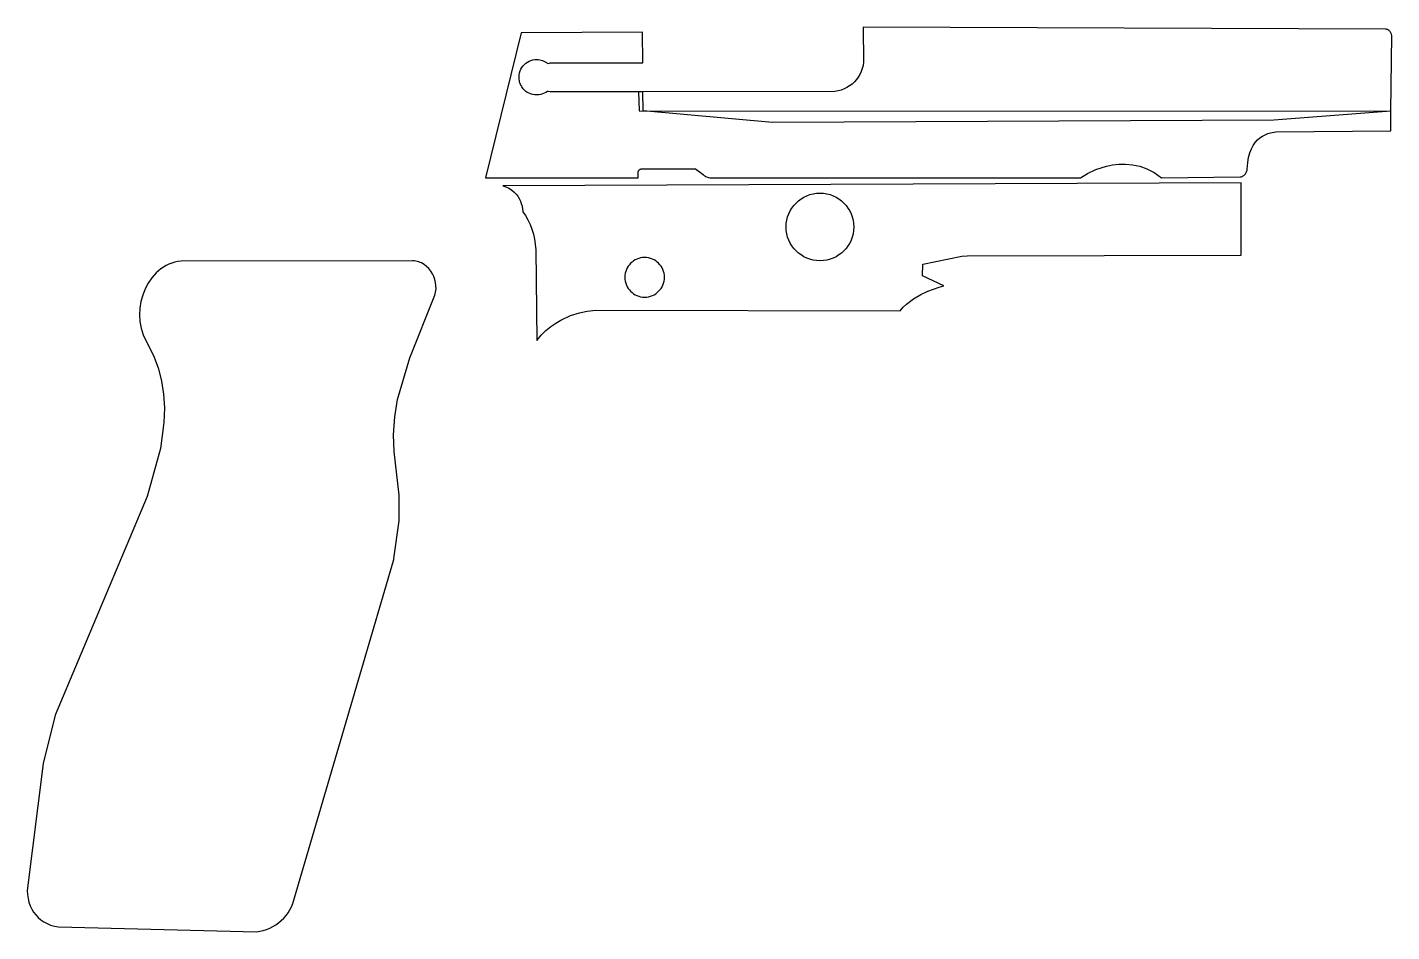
# Model space of a CAD drawing. Header units: metres. Extents: x 159 to 297, y -140 to -48.
import ezdxf

# ---------------------------------------------------------------- set-up
doc = ezdxf.new("R2010")
doc.units = ezdxf.units.M

msp = doc.modelspace()

# ---------------------------------------------------------------- linework, layer by layer
for points in [[(220.889576, -56.625744), (296.85234, -56.648604), (296.929048, -49.014126), (296.919142, -48.943768), (296.902378, -48.875696), (296.879264, -48.810418), (296.850054, -48.748442), (296.815002, -48.689768), (296.774616, -48.634904), (296.729404, -48.584358), (296.679366, -48.538384), (296.625264, -48.497236), (296.567098, -48.461422), (296.505376, -48.431196), (296.440606, -48.407066), (296.372788, -48.389286), (296.302684, -48.378364), (243.520214, -48.193198), (243.54917, -51.730148), (243.50345, -52.055014), (243.426488, -52.368958), (243.319808, -52.669948), (243.185188, -52.956714), (243.024152, -53.227478), (242.838478, -53.480462), (242.62969, -53.713888), (242.399312, -53.926232), (242.149376, -54.115716), (241.881152, -54.280816), (241.596418, -54.419754), (241.296952, -54.531006), (240.984278, -54.612794), (240.660174, -54.66334), (220.827092, -54.723284), (220.88983, -56.625236)], [(285.01086, -57.561734), (234.354116, -57.817004), (221.27083, -56.62422), (221.260162, -54.7243), (211.895182, -54.719728), (211.69884, -54.687978), (211.60359, -54.663594), (211.449666, -54.76875), (211.285328, -54.858158), (211.111592, -54.930548), (210.92922, -54.984396), (210.738974, -55.018432), (210.542124, -55.031132), (210.339178, -55.021226), (210.131406, -54.98719), (210.00593, -54.954424), (209.88401, -54.912768), (209.7659, -54.862476), (209.652108, -54.804056), (209.543142, -54.737762), (209.439256, -54.664102), (209.340958, -54.58333), (209.248502, -54.495954), (209.162396, -54.402482), (209.083148, -54.303168), (209.011012, -54.19852), (208.946496, -54.088792), (208.889854, -53.974492), (208.841848, -53.855874), (208.802478, -53.733446), (208.772506, -53.607462), (208.74228, -53.393594), (208.736692, -53.184552), (208.754472, -52.981352), (208.794096, -52.785264), (208.854548, -52.597558), (208.934558, -52.419504), (209.032856, -52.252372), (209.147918, -52.097432), (209.278728, -51.955954), (209.424016, -51.829208), (209.582258, -51.718464), (209.752438, -51.624992), (209.933286, -51.550062), (210.123532, -51.494944), (210.321652, -51.460908), (210.52663, -51.449224), (210.681316, -51.456082), (210.832192, -51.476148), (210.978496, -51.508914), (211.119974, -51.553618), (211.256118, -51.609498), (211.38642, -51.676046), (211.510626, -51.7525), (211.628228, -51.838098), (211.808314, -51.800252), (211.901024, -51.78933), (221.24289, -51.78552), (221.225618, -48.687228), (208.948528, -48.757332), (205.358238, -63.391288), (220.765116, -63.391288), (220.776292, -62.846204), (220.78315, -62.805056), (220.794072, -62.765432), (220.80855, -62.727332), (220.826584, -62.691264), (220.84792, -62.657228), (220.872304, -62.625478), (220.899482, -62.596268), (220.9292, -62.569598), (220.961458, -62.545976), (220.996002, -62.525402), (221.032578, -62.50813), (221.070932, -62.494414), (221.11081, -62.484508), (221.152212, -62.478412), (226.55911, -62.494414), (227.342954, -63.048134), (227.421186, -63.125604), (227.50653, -63.19393), (227.59797, -63.252604), (227.694744, -63.301626), (227.79609, -63.340234), (227.900992, -63.368174), (228.008942, -63.385192), (265.468862, -63.391034), (266.202414, -62.950852), (267.036296, -62.565534), (268.107668, -62.217046), (268.714982, -62.090808), (269.360904, -62.015116), (270.038576, -62.003686), (270.74114, -62.070234), (271.461484, -62.228476), (272.19275, -62.492128), (272.927826, -62.87516), (273.660108, -63.391034), (281.611324, -63.306706), (281.674316, -63.301118), (281.737562, -63.287656), (281.800554, -63.26632), (281.862784, -63.237618), (281.923744, -63.202058), (281.982672, -63.159894), (282.03906, -63.11138), (282.0924, -63.05677), (282.14193, -62.996572), (282.187142, -62.93104), (282.227528, -62.860428), (282.26258, -62.785244), (282.291536, -62.705742), (282.313888, -62.62243), (282.329128, -62.535308), (282.381198, -61.86043), (282.466542, -61.340238), (282.588716, -60.880752), (282.74391, -60.478162), (282.92806, -60.128658), (283.137102, -59.82843), (283.367226, -59.573668), (283.614368, -59.360562), (283.874464, -59.185556), (284.143704, -59.04484), (284.418278, -58.934604), (284.694122, -58.851038), (285.233618, -58.74893), (296.85234, -58.646822), (296.85234, -56.648604), (285.010606, -57.561226)], [(254.034798, -71.266304), (281.72664, -71.197216), (281.72664, -63.91402), (207.0862, -64.192658), (207.39862, -64.298322), (207.699102, -64.437514), (207.98536, -64.615568), (208.255616, -64.838072), (208.451958, -65.045082), (208.619344, -65.267332), (208.76006, -65.50279), (208.87563, -65.749932), (208.968086, -66.00698), (209.03946, -66.271902), (209.12582, -66.819272), (209.38236, -67.200526), (209.639154, -67.651122), (209.859372, -68.118482), (210.043268, -68.60032), (210.191096, -69.09435), (210.30311, -69.598286), (210.421474, -70.626224), (210.54314, -79.843884), (210.989672, -79.30515), (211.461604, -78.832964), (211.95157, -78.423008), (212.45195, -78.07071), (212.955378, -77.771752), (213.941152, -77.316584), (214.848948, -77.022452), (215.619076, -76.85405), (216.506298, -76.754482), (247.262904, -76.829158), (247.570498, -76.480162), (247.901714, -76.162662), (248.611136, -75.616816), (249.343164, -75.181714), (250.049792, -74.847704), (251.19457, -74.44359), (251.661422, -74.326242), (249.512582, -73.289668), (249.537982, -72.126856), (253.484634, -71.29653), (254.035052, -71.26605)], [(242.565682, -68.361052), (242.548156, -68.710302), (242.49634, -69.049646), (242.412266, -69.377052), (242.297458, -69.690996), (242.153694, -69.9897), (241.982498, -70.271386), (241.785902, -70.53453), (241.56543, -70.7771), (241.32286, -70.997572), (241.059716, -71.194168), (240.77803, -71.365364), (240.479326, -71.509128), (240.165382, -71.623936), (239.837976, -71.708264), (239.498632, -71.76008), (239.149382, -71.777606), (238.800132, -71.76008), (238.460788, -71.708264), (238.133382, -71.623936), (237.819438, -71.509128), (237.520734, -71.365364), (237.239048, -71.194168), (236.975904, -70.997572), (236.733334, -70.7771), (236.512862, -70.53453), (236.316266, -70.271386), (236.14507, -69.9897), (236.001306, -69.690996), (235.886498, -69.377052), (235.802424, -69.049646), (235.750608, -68.710302), (235.733082, -68.361052), (235.750608, -68.011802), (235.802424, -67.672458), (235.886498, -67.345052), (236.001306, -67.031108), (236.14507, -66.732404), (236.316266, -66.450718), (236.512862, -66.187574), (236.733334, -65.945004), (236.975904, -65.724532), (237.239048, -65.527936), (237.520734, -65.35674), (237.819438, -65.212976), (238.133382, -65.098168), (238.460788, -65.014094), (238.800132, -64.962278), (239.149382, -64.944752), (239.498632, -64.962278), (239.837976, -65.014094), (240.165382, -65.098168), (240.479326, -65.212976), (240.77803, -65.35674), (241.059716, -65.527936), (241.32286, -65.724532), (241.56543, -65.945004), (241.785902, -66.187574), (241.982498, -66.450718), (242.153694, -66.732404), (242.297458, -67.031108), (242.412266, -67.345052), (242.49634, -67.672458), (242.548156, -68.011802), (242.565682, -68.361052)], [(219.428568, -73.44791), (219.438982, -73.652634), (219.469462, -73.851516), (219.518738, -74.04354), (219.586048, -74.227436), (219.670376, -74.402442), (219.770706, -74.567542), (219.886022, -74.72172), (220.015308, -74.86396), (220.157548, -74.993246), (220.311726, -75.108562), (220.476826, -75.208892), (220.651832, -75.29322), (220.835728, -75.36053), (221.027752, -75.409806), (221.226634, -75.440032), (221.431358, -75.450446), (221.636082, -75.440032), (221.834964, -75.409806), (222.026988, -75.36053), (222.210884, -75.29322), (222.38589, -75.208892), (222.55099, -75.108562), (222.705168, -74.993246), (222.847408, -74.86396), (222.976694, -74.72172), (223.09201, -74.567542), (223.19234, -74.402442), (223.276668, -74.227436), (223.343978, -74.04354), (223.393254, -73.851516), (223.423734, -73.652634), (223.434148, -73.44791), (223.423734, -73.243186), (223.393254, -73.044304), (223.343978, -72.85228), (223.276668, -72.668384), (223.19234, -72.493378), (223.09201, -72.328278), (222.976694, -72.1741), (222.847408, -72.03186), (222.705168, -71.902574), (222.55099, -71.787258), (222.38589, -71.686928), (222.210884, -71.6026), (222.026988, -71.53529), (221.834964, -71.486014), (221.636082, -71.455788), (221.431358, -71.445374), (221.226634, -71.455788), (221.027752, -71.486014), (220.835728, -71.53529), (220.651832, -71.6026), (220.476826, -71.686928), (220.311726, -71.787258), (220.157548, -71.902574), (220.015308, -72.03186), (219.886022, -72.1741), (219.770706, -72.328278), (219.670376, -72.493378), (219.586048, -72.668384), (219.518738, -72.85228), (219.469462, -73.044304), (219.438982, -73.243186), (219.428568, -73.44791)], [(197.989952, -71.788528), (174.59579, -71.802498), (174.269654, -71.8439), (173.953678, -71.91121), (173.648116, -72.003412), (173.353476, -72.119236), (173.070012, -72.257666), (172.798486, -72.417432), (172.539152, -72.597264), (172.058584, -73.012808), (171.63161, -73.494646), (171.26204, -74.033126), (170.952922, -74.61885), (170.707812, -75.24242), (170.530012, -75.894184), (170.423078, -76.564744), (170.390312, -77.244702), (170.435016, -77.924406), (170.560746, -78.594458), (170.770804, -79.245206), (171.875958, -81.52511), (172.29455, -82.700622), (172.609002, -83.940396), (172.812202, -85.25129), (172.897038, -86.640416), (172.856652, -88.114632), (172.497496, -90.743024), (171.163488, -95.60687), (161.875978, -117.686582), (160.634172, -122.578114), (159.045656, -135.387334), (159.067246, -135.801354), (159.123634, -136.197086), (159.213804, -136.573006), (159.33674, -136.928098), (159.491934, -137.261346), (159.67837, -137.57148), (159.895032, -137.85723), (160.141158, -138.11758), (160.415986, -138.35126), (160.7185, -138.557254), (161.047938, -138.734038), (161.403284, -138.88085), (161.783776, -138.996166), (162.188652, -139.07897), (182.192168, -139.554204), (182.546752, -139.503404), (182.8927, -139.425172), (183.228742, -139.32027), (183.553608, -139.189968), (183.865774, -139.035028), (184.16397, -138.85672), (184.446926, -138.655806), (184.713372, -138.433302), (184.961784, -138.190478), (185.190892, -137.928096), (185.399426, -137.647426), (185.586116, -137.34923), (185.749438, -137.034524), (185.888376, -136.704578), (196.077078, -101.95433), (196.095366, -101.870002), (196.616066, -98.03257), (196.638672, -95.447866), (196.12356, -91.041474), (196.055996, -89.374472), (196.185028, -87.546942), (196.463158, -85.784944), (197.707504, -81.585562), (200.237344, -75.249532), (200.314306, -74.938636), (200.350628, -74.621136), (200.348088, -74.30135), (200.308718, -73.983342), (200.234296, -73.67143), (200.126854, -73.369424), (199.988424, -73.081642), (199.820784, -72.812402), (199.625712, -72.565514), (199.40524, -72.345296), (199.1614, -72.155812), (198.89597, -72.001126), (198.755762, -71.938134), (198.610982, -71.885556), (198.46163, -71.843646), (198.308214, -71.813166), (198.150734, -71.79437), (197.989444, -71.78802)]]:
    msp.add_lwpolyline(points)

doc.saveas('drawing.dxf')
